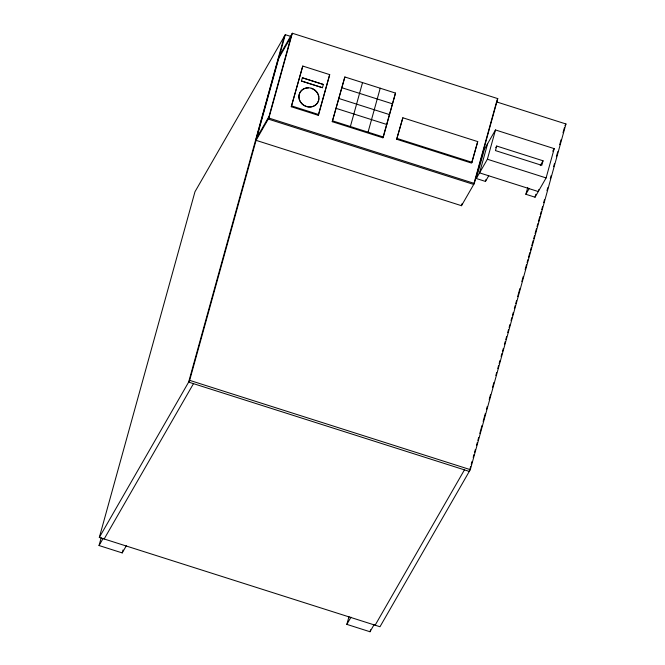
<?xml version="1.0" encoding="UTF-8"?>
<svg xmlns="http://www.w3.org/2000/svg" width="665" height="665" viewBox="0 0 665 665"><rect width="100%" height="100%" fill="white"/><g stroke="black" fill="none" stroke-linecap="round" stroke-linejoin="round"><path stroke-width="1" d="M496.78 101.969L565.957 123.981L470.305 469.656L379.981 626.746L99.318 537.436L194.97 191.761L285.293 34.68L291.22 36.567M126.35 545.707L122.21 552.906L99.043 545.533L101.205 537.727M122.21 552.906L123.017 549.972M284.288 36.434L188.636 382.109L469.299 471.41L470.679 466.414M99.318 537.436L189.65 380.355L285.293 34.68M291.744 34.272L268.286 119.077L473.713 184.446L496.938 100.523M292.334 33.25L278.934 56.55L255.468 141.354L268.868 118.054L292.334 33.25L497.769 98.62L474.303 183.424L461.493 205.701L256.058 140.332M291.278 106.733L302.766 66.059L329.699 74.63L318.66 114.521L318.219 115.303L291.278 106.733L302.766 66.059M301.411 81.014L302.367 77.788L323.373 84.472L322.425 87.697L301.411 81.014L322.425 87.697M318.219 115.303L329.699 74.63M332.251 121.678L344.852 76.974L395.492 93.083L383.339 137.015L382.89 137.788L332.251 121.678L344.852 76.974M350.38 126.525L362.533 82.593M368.061 132.152L380.214 88.221M382.89 137.788L395.492 93.083M396.673 139.259L402.849 117.78L477.728 141.603L472 162.302L471.551 163.083L396.673 139.259L402.849 117.78M471.826 162.094L477.728 141.603M461.493 205.701L462.042 203.706M374.146 624.551L370.014 631.75L346.847 624.377L349.009 616.571M488.709 175.784L485.467 181.429L476.306 178.511L484.411 149.226L495.492 129.958L554.211 148.636L546.106 177.921L535.026 197.197L525.865 194.28L527.761 187.447M487.661 143.582L479.556 172.867L538.276 191.553L538.808 189.6M476.306 178.511L487.387 159.243L495.492 129.958M485.467 181.429L486.007 179.475M496.705 146.051L495.45 150.589L541.775 165.336L543.039 160.789L496.705 146.051L495.782 147.663M370.014 631.75L370.546 629.797M535.026 197.197L535.84 194.263M471.236 464.419L472.067 461.419M473.172 457.42L474.004 454.428M474.552 452.424L475.384 449.432M476.489 445.434L477.32 442.441M477.869 440.438L478.7 437.445M479.806 433.447L482.017 425.45M483.123 421.46L485.334 413.464M486.439 409.465L487.27 406.473M489.207 399.482L490.587 394.486M492.524 387.487L493.904 382.491M495.841 375.501L496.672 372.5M497.777 368.51L498.6 365.509M499.157 363.514L499.989 360.513M501.094 356.515L501.917 353.522M502.474 351.519L503.305 348.526M504.411 344.528L505.234 341.536M505.791 339.532L506.622 336.54M507.727 332.542L508.55 329.541M509.107 327.546L509.939 324.545M511.044 320.555L511.875 317.554M512.424 315.559L513.255 312.558M514.361 308.56L515.192 305.568M515.741 303.564L516.572 300.572M517.678 296.573L519.889 288.585M521.826 281.586L523.205 276.59M525.142 269.599L526.522 264.603M527.079 262.609L527.902 259.608M528.459 257.613L529.839 252.617M530.396 250.614L531.219 247.621M531.776 245.626L533.155 240.63M533.712 238.627L534.535 235.634M535.092 233.631L536.472 228.635M537.029 226.64L537.86 223.64M538.409 221.644L539.789 216.649M540.346 214.654L541.177 211.653M541.726 209.658L542.557 206.657M543.662 202.659L544.494 199.666M546.979 190.672L547.81 187.68M550.296 178.686L551.127 175.685M553.613 166.699L554.444 163.698M556.381 156.707L557.76 151.711M559.697 144.712L561.077 139.725M563.014 132.726L564.394 127.73M278.793 58.188L291.012 36.924M256.79 137.68L269.017 116.425M302.367 77.788L323.373 84.472M99.043 545.533L103.183 538.334M104.164 538.982L193.49 383.647M497.179 99.642L497.769 98.62M540.254 165.627L543.039 160.789M564.951 125.735L565.957 123.981M525.865 194.28L529.116 188.636M552.74 151.196L554.211 148.636M346.847 624.377L350.987 617.187M375.135 625.2L464.453 469.864M341.877 87.73L392.516 103.848M338.901 98.495L389.54 114.613M336.166 108.378L386.806 124.488M487.387 159.243L546.106 177.921M397.121 138.478L472 162.302M291.727 105.951L318.66 114.521M332.7 120.897L383.339 137.015M268.868 118.054L474.303 183.424M189.65 380.355L470.305 469.656M318.859 98.769A10.216 9.385 29.9 0 1 308.577 107.057A10.216 9.385 29.9 0 1 298.843 96.816A10.216 9.385 29.9 0 1 308.56 87.921M311.162 88.362A10.216 9.385 29.9 0 1 318.809 97.098M300.447 101.745A10.216 9.385 29.9 0 0 317.787 102.477A10.216 9.385 29.9 0 0 308.676 87.73A10.216 9.385 29.9 0 0 300.447 101.745"/></g></svg>
